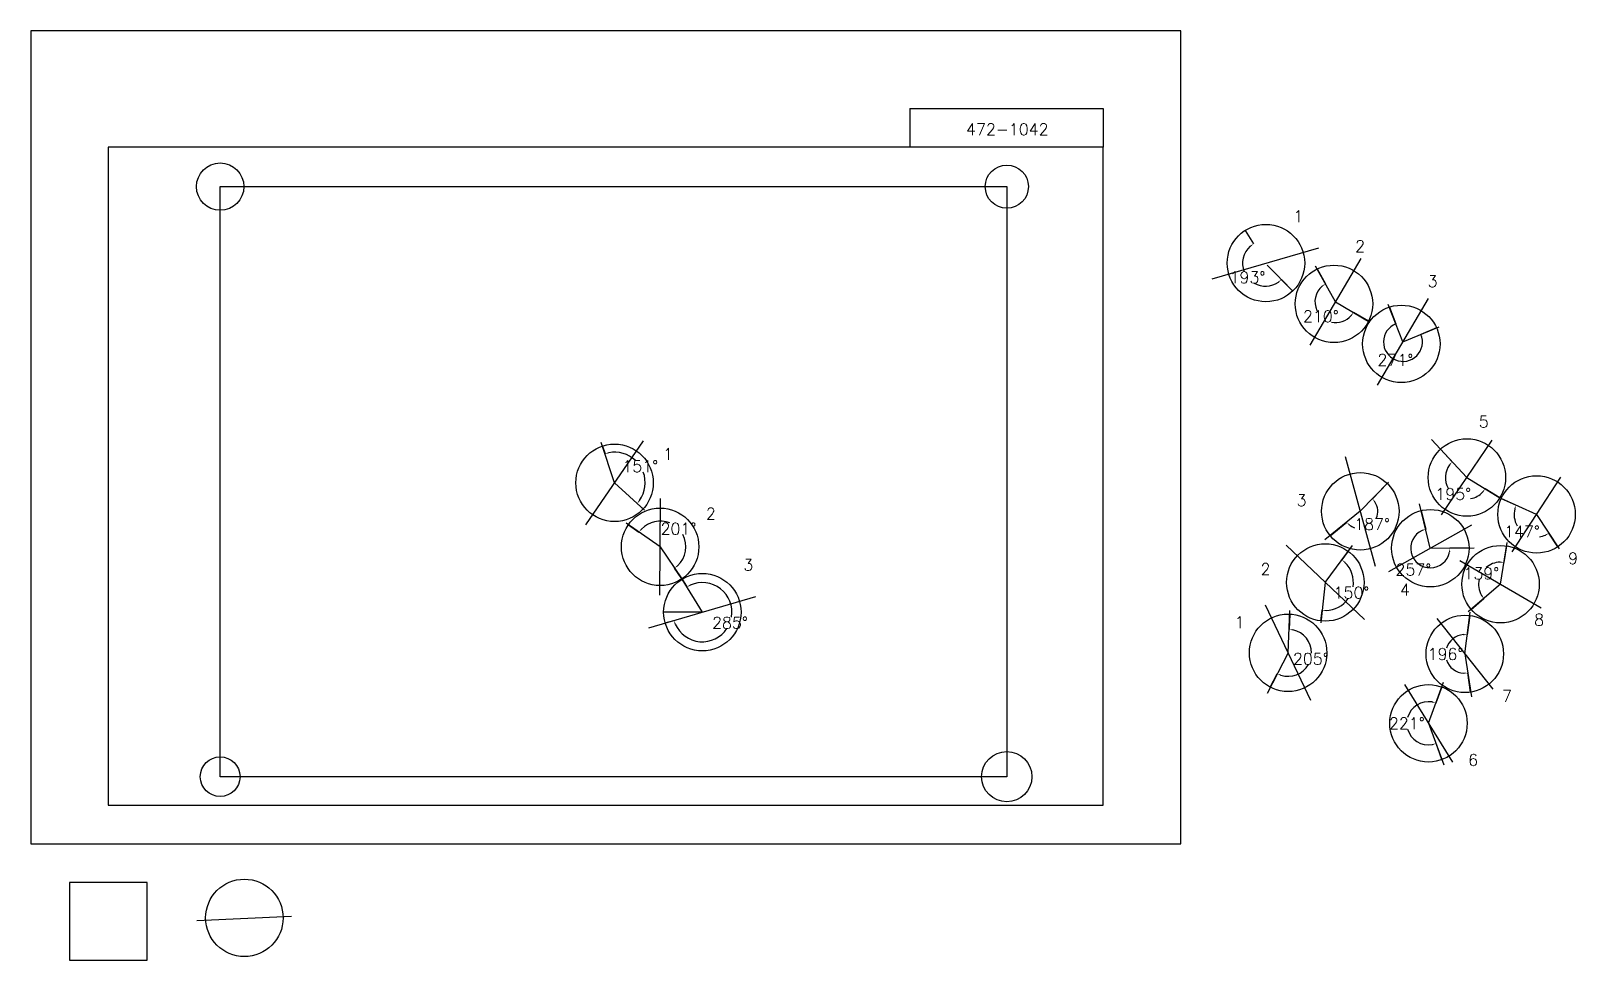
# Model space of a CAD drawing. Extents: x 0 to 1995680, y -150000 to 1050000.
import ezdxf

# ---------------------------------------------------------------- set-up
doc = ezdxf.new("R2010")
doc.units = 0
doc.header["$MEASUREMENT"] = 0
doc.layers.get('0').update_dxf_attribs({"linetype": 'CONTINUOUS'})
doc.layers.get('Defpoints').update_dxf_attribs({"linetype": 'CONTINUOUS'})
for name, color, linetype in [('_0-0_', 7, 'CONTINUOUS'), ('_0-1_V-nasSTD', 7, 'CONTINUOUS'), ('_0-2_番号', 7, 'CONTINUOUS'), ('ADD_LINE', 7, 'CONTINUOUS'), ('文字', 7, 'CONTINUOUS')]:
    doc.layers.add(name, color=color, linetype=linetype)
doc.layers.add('位置合わせ用', color=7, linetype='CONTINUOUS', plot=False)
doc.styles.get("Standard").update_dxf_attribs({"font": 'txt', "height": 15000, "bigfont": 'bigfont.shx'})
doc.dimstyles.get("Standard").update_dxf_attribs({"dimtxt": 0.18, "dimasz": 0.18, "dimexe": 0.18, "dimexo": 0.0625, "dimgap": 0.09, "dimtad": 0, "dimtih": 1, "dimtoh": 1, "dimdec": 4, "dimzin": 0, "dimdsep": 46, "dimtxsty": 'Standard', "dimcen": 0.09, "dimadec": 0, "dimazin": 0, "dimtfac": 1, "dimtdec": 4, "dimtofl": 0, "dimtmove": 0, "dimatfit": 3, "dimfxl": 1, "dimtolj": 1, "dimtzin": 0, "dimarcsym": 0})
picture_1 = doc.add_image_def('image1.jpg', size_in_pixel=(800, 600))

# ---------------------------------------------------------------- blocks, each defined once
blk = doc.blocks.new('-000-CCURVE_ORG002')
at = {"layer": '_0-0_', "color": 5, "linetype": 'Continuous'}
for p, q in [((30, -10), (10, -10)), ((10, -10), (10, -30)), ((30, -30), (30, -10)), ((10, -30), (30, -30))]:
    blk.add_line(p, q, dxfattribs=at)
blk = doc.blocks.new('-008-$$ATRU$$11$$背景色$$色$$0_0_0')
at = {"layer": '_0-2_番号'}
blk.add_blockref('-000-CCURVE_ORG002', (0, 0), dxfattribs=at)
blk = doc.blocks.new('*D27')
at = {"color": 0, "linetype": 'Continuous', "lineweight": -2}
for p, q in [((1568104, 792245), (1578880, 774840)), ((1629640, 714000), (1615070, 728792))]:
    blk.add_line(p, q, dxfattribs=at)
for start, end in [(131.496881, 201.309321), (240.743794, 304.832348)]:
    blk.add_arc((1594392, 749786), 29468, start, end, dxfattribs=at)
at = {"color": 0}
for points in [[(1575365, 771189), (1574370, 772526), (1578880, 774841)], [(1611756, 724957), (1610691, 726240), (1615070, 728792)]]:
    blk.add_solid(points, dxfattribs=at)
at = {"layer": 'Defpoints', "color": 0}
for p in [(1568104, 792245), (1565088, 746690), (1594392, 749786), (1629640, 714000)]:
    blk.add_point(p, dxfattribs=at)
at = {"color": 0, "linetype": 'Continuous', "insert": (1571223, 731578), "char_height": 15000, "attachment_point": 5}
blk.add_mtext('\\A1;193%%d', dxfattribs=at)
blk = doc.blocks.new('*D28')
at = {"color": 0, "linetype": 'Continuous', "lineweight": -2}
for p, q in [((1661270, 742552), (1672046, 723311)), ((1727583, 674939), (1708054, 686470))]:
    blk.add_line(p, q, dxfattribs=at)
for start, end in [(130.005432, 204.698825), (258.553097, 318.68482)]:
    blk.add_arc((1685082, 700035), 26678, start, end, dxfattribs=at)
at = {"color": 0}
for points in [[(1668405, 719784), (1667458, 721156), (1672046, 723311)], [(1705795, 681933), (1704445, 682911), (1708054, 686470)]]:
    blk.add_solid(points, dxfattribs=at)
at = {"layer": 'Defpoints', "color": 0}
for p in [(1661270, 742552), (1685082, 700035), (1658755, 695717), (1727583, 674939)]:
    blk.add_point(p, dxfattribs=at)
at = {"color": 0, "linetype": 'Continuous', "insert": (1666003, 681387), "char_height": 15000, "attachment_point": 5}
blk.add_mtext('\\A1;210%%d', dxfattribs=at)
blk = doc.blocks.new('*D31')
at = {"layer": 'ADD_LINE', "color": 0, "linetype": 'Continuous', "lineweight": -2}
for p, q in [((1754468, 693292), (1762933, 671691)), ((1815520, 666412), (1795295, 657972))]:
    blk.add_line(p, q, dxfattribs=at)
blk.add_arc((1772102, 648293), 25131, 111.399612, 22.651687, dxfattribs=at)
at = {"layer": 'ADD_LINE', "color": 0}
for points in [[(1762933, 671691), (1762933, 671692), (1762933, 671692)], [(1795295, 657972), (1795295, 657972), (1795295, 657972)]]:
    blk.add_solid(points, dxfattribs=at)
at = {"layer": 'Defpoints', "color": 0}
for p in [(1754468, 693293), (1815520, 666412), (1772102, 648293), (1781612, 625030)]:
    blk.add_point(p, dxfattribs=at)
at = {"layer": 'ADD_LINE', "color": 0, "linetype": 'Continuous', "insert": (1762293, 625154), "char_height": 15000, "attachment_point": 5}
blk.add_mtext('\\A1;271%%d', dxfattribs=at)
blk = doc.blocks.new('*D491')
at = {"color": 0, "linetype": 'Continuous', "lineweight": -2}
for p, q in [((1751739, 465489), (1732627, 445749)), ((1678130, 398067), (1699469, 415377))]:
    blk.add_line(p, q, dxfattribs=at)
for start, end in [(336.144896, 33.182037), (231.794704, 251.124092)]:
    blk.add_arc((1716960, 429566), 22524, start, end, dxfattribs=at)
at = {"color": 0}
for points in [[(1736454, 442424), (1735169, 441363), (1732627, 445749)], [(1703615, 412461), (1702445, 411274), (1699469, 415377)]]:
    blk.add_solid(points, dxfattribs=at)
at = {"layer": 'Defpoints', "color": 0}
for p in [(1751739, 465489), (1716960, 429566), (1721390, 407483), (1678130, 398067)]:
    blk.add_point(p, dxfattribs=at)
at = {"color": 0, "linetype": 'Continuous', "insert": (1732174, 412957), "char_height": 15000, "attachment_point": 5}
blk.add_mtext('\\A1;187%%d', dxfattribs=at)
blk = doc.blocks.new('*D492')
at = {"color": 0, "linetype": 'Continuous', "lineweight": -2}
for p, q in [((1795756, 430536), (1801502, 406567)), ((1857413, 381914), (1832765, 381914))]:
    blk.add_line(p, q, dxfattribs=at)
blk.add_arc((1807413, 381914), 25352, 114.799968, 348.681771, dxfattribs=at)
at = {"color": 0}
for points in [[(1797052, 404141), (1796506, 405715), (1801502, 406567)], [(1833102, 376856), (1831443, 377020), (1832765, 381914)]]:
    blk.add_solid(points, dxfattribs=at)
at = {"layer": 'Defpoints', "color": 0}
for p in [(1795756, 430536), (1807413, 381914), (1857413, 381914), (1782372, 377953)]:
    blk.add_point(p, dxfattribs=at)
at = {"color": 0, "linetype": 'Continuous', "insert": (1785522, 354154), "char_height": 15000, "attachment_point": 5}
blk.add_mtext('\\A1;257%%d', dxfattribs=at)
blk = doc.blocks.new('*D493')
at = {"color": 0, "linetype": 'Continuous', "lineweight": -2}
for p, q in [((1820530, 509821), (1835711, 493537)), ((1897056, 446799), (1878163, 458576))]:
    blk.add_line(p, q, dxfattribs=at)
for start, end in [(143.334675, 210.101384), (280.106779, 317.720454)]:
    blk.add_arc((1854625, 473248), 27737, start, end, dxfattribs=at)
at = {"color": 0}
for points in [[(1832997, 489256), (1831755, 490367), (1835711, 493537)], [(1875811, 454086), (1874482, 455091), (1878164, 458576)]]:
    blk.add_solid(points, dxfattribs=at)
at = {"layer": 'Defpoints', "color": 0}
for p in [(1820530, 509821), (1828248, 464670), (1854625, 473248), (1897056, 446799)]:
    blk.add_point(p, dxfattribs=at)
at = {"color": 0, "linetype": 'Continuous', "insert": (1836992, 451837), "char_height": 15000, "attachment_point": 5}
blk.add_mtext('\\A1;195%%d', dxfattribs=at)
blk = doc.blocks.new('*D494')
at = {"color": 0, "linetype": 'Continuous', "lineweight": -2}
for p, q in [((1898983, 445985), (1918111, 437442)), ((1972040, 383774), (1960558, 401296))]:
    blk.add_line(p, q, dxfattribs=at)
for start, end in [(165.807401, 210.211074), (277.248647, 293.36074)]:
    blk.add_arc((1944636, 425596), 29051, start, end, dxfattribs=at)
at = {"color": 0}
for points in [[(1917260, 432445), (1915685, 432991), (1918111, 437442)], [(1956551, 398192), (1955761, 399660), (1960558, 401296)]]:
    blk.add_solid(points, dxfattribs=at)
at = {"layer": 'Defpoints', "color": 0}
for p in [(1898983, 445985), (1944636, 425596), (1918315, 413302), (1972040, 383774)]:
    blk.add_point(p, dxfattribs=at)
at = {"color": 0, "linetype": 'Continuous', "insert": (1925802, 403477), "char_height": 15000, "attachment_point": 5}
blk.add_mtext('\\A1;147%%d', dxfattribs=at)
blk = doc.blocks.new('*D495')
at = {"color": 0, "linetype": 'Continuous', "lineweight": -2}
for p, q in [((1905768, 384875), (1902513, 363628)), ((1860169, 302989), (1876517, 316945))]:
    blk.add_line(p, q, dxfattribs=at)
for start, end in [(91.353178, 131.441588), (167.09141, 210.423453)]:
    blk.add_arc((1898196, 335452), 28505, start, end, dxfattribs=at)
at = {"color": 0}
for points in [[(1897470, 363117), (1897577, 364780), (1902513, 363628)], [(1872938, 320534), (1874295, 321501), (1876517, 316945)]]:
    blk.add_solid(points, dxfattribs=at)
at = {"layer": 'Defpoints', "color": 0}
for p in [(1905768, 384875), (1869843, 338388), (1898196, 335452), (1860169, 302988)]:
    blk.add_point(p, dxfattribs=at)
at = {"color": 0, "linetype": 'Continuous', "insert": (1873293, 349320), "char_height": 15000, "attachment_point": 5}
blk.add_mtext('\\A1;139%%d', dxfattribs=at)
blk = doc.blocks.new('*D496')
at = {"color": 0, "linetype": 'Continuous', "lineweight": -2}
for p, q in [((1858455, 295016), (1855197, 270165)), ((1859503, 196014), (1855720, 220790))]:
    blk.add_line(p, q, dxfattribs=at)
for start, end in [(94.038985, 163.131251), (198.141012, 267.174359)]:
    blk.add_arc((1851956, 245440), 24936, start, end, dxfattribs=at)
at = {"color": 0}
for points in [[(1850174, 269482), (1850224, 271148), (1855197, 270165)], [(1850769, 219702), (1850684, 221367), (1855720, 220790)]]:
    blk.add_solid(points, dxfattribs=at)
at = {"layer": 'Defpoints', "color": 0}
for p in [(1858455, 295016), (1830828, 258686), (1851956, 245440), (1859503, 196013)]:
    blk.add_point(p, dxfattribs=at)
at = {"color": 0, "linetype": 'Continuous', "insert": (1827020, 245176), "char_height": 15000, "attachment_point": 5}
blk.add_mtext('\\A1;196%%d', dxfattribs=at)
blk = doc.blocks.new('*D497')
at = {"color": 0, "linetype": 'Continuous', "lineweight": -2}
for p, q in [((1822212, 202729), (1814625, 182023)), ((1822429, 108915), (1814746, 129585))]:
    blk.add_line(p, q, dxfattribs=at)
for start, end in [(80.138657, 164.570745), (195.704123, 280.126128)]:
    blk.add_arc((1805008, 155782), 27948, start, end, dxfattribs=at)
at = {"color": 0}
for points in [[(1809579, 182512), (1810011, 184122), (1814625, 182024)], [(1810141, 127465), (1809703, 129073), (1814746, 129585)]]:
    blk.add_solid(points, dxfattribs=at)
at = {"layer": 'Defpoints', "color": 0}
for p in [(1822212, 202729), (1782577, 172453), (1805008, 155782), (1822429, 108915)]:
    blk.add_point(p, dxfattribs=at)
at = {"color": 0, "linetype": 'Continuous', "insert": (1777061, 155717), "char_height": 15000, "attachment_point": 5}
blk.add_mtext('\\A1;221%%d', dxfattribs=at)
blk = doc.blocks.new('*D498')
at = {"color": 0, "linetype": 'Continuous', "lineweight": -2}
for p, q in [((1625770, 296770), (1624955, 277149)), ((1600772, 202378), (1609775, 219831))]:
    blk.add_line(p, q, dxfattribs=at)
for start, end in [(359.485, 78.175433), (252.157684, 329.799221)]:
    blk.add_arc((1623695, 246814), 30362, start, end, dxfattribs=at)
at = {"color": 0}
for points in [[(1630020, 277358), (1629814, 275704), (1624955, 277149)], [(1614712, 218681), (1614072, 217142), (1609775, 219830)]]:
    blk.add_solid(points, dxfattribs=at)
at = {"layer": 'Defpoints', "color": 0}
for p in [(1625770, 296770), (1623695, 246814), (1643620, 223904), (1600771, 202378)]:
    blk.add_point(p, dxfattribs=at)
at = {"color": 0, "linetype": 'Continuous', "insert": (1653045, 239041), "char_height": 15000, "attachment_point": 5}
blk.add_mtext('\\A1;205%%d', dxfattribs=at)
blk = doc.blocks.new('*D499')
at = {"color": 0, "linetype": 'Continuous', "lineweight": -2}
for p, q in [((1701383, 378009), (1693229, 366905)), ((1666138, 288028), (1667695, 301715))]:
    blk.add_line(p, q, dxfattribs=at)
for start, end in [(350.928401, 45.795102), (271.425062, 325.127142)]:
    blk.add_arc((1671789, 337708), 36225, start, end, dxfattribs=at)
at = {"color": 0}
for points in [[(1697584, 364311), (1696507, 363039), (1693229, 366906)], [(1672727, 302327), (1672653, 300662), (1667695, 301715)]]:
    blk.add_solid(points, dxfattribs=at)
at = {"layer": 'Defpoints', "color": 0}
for p in [(1701383, 378009), (1671789, 337708), (1696760, 311465), (1666138, 288028)]:
    blk.add_point(p, dxfattribs=at)
at = {"color": 0, "linetype": 'Continuous', "insert": (1705518, 324496), "char_height": 15000, "attachment_point": 5}
blk.add_mtext('\\A1;150%%d', dxfattribs=at)
blk = doc.blocks.new('*D706')
at = {"color": 0, "linetype": 'Continuous', "lineweight": -2}
for p, q in [((738279, 513872), (741536, 503931)), ((790773, 432645), (783047, 439698))]:
    blk.add_line(p, q, dxfattribs=at)
for start, end in [(47.093548, 100.892229), (324.853784, 20.676517)]:
    blk.add_arc((753848, 466358), 39539, start, end, dxfattribs=at)
at = {"color": 0}
for points in [[(746168, 505991), (746585, 504378), (741536, 503931)], [(785529, 444118), (786828, 443074), (783048, 439698)]]:
    blk.add_solid(points, dxfattribs=at)
at = {"layer": 'Defpoints', "color": 0}
for p in [(738279, 513872), (774822, 499875), (753848, 466358), (790773, 432645)]:
    blk.add_point(p, dxfattribs=at)
at = {"color": 0, "linetype": 'Continuous', "insert": (787056, 487819), "char_height": 15000, "attachment_point": 5}
blk.add_mtext('\\A1;151%%d', dxfattribs=at)
blk = doc.blocks.new('*D707')
at = {"color": 0, "linetype": 'Continuous', "lineweight": -2}
for p, q in [((771636, 412287), (785368, 402713)), ((840625, 342249), (831259, 356124))]:
    blk.add_line(p, q, dxfattribs=at)
for start, end in [(68.010934, 136.494996), (312.640638, 28.440812)]:
    blk.add_arc((812652, 383692), 33259, start, end, dxfattribs=at)
at = {"color": 0}
for points in [[(787882, 407115), (789174, 406061), (785368, 402713)], [(834665, 359879), (835698, 358572), (831259, 356124)]]:
    blk.add_solid(points, dxfattribs=at)
at = {"layer": 'Defpoints', "color": 0}
for p in [(771636, 412287), (812652, 383692), (845294, 390067), (840625, 342249)]:
    blk.add_point(p, dxfattribs=at)
at = {"color": 0, "linetype": 'Continuous', "insert": (836346, 407031), "char_height": 15000, "attachment_point": 5}
blk.add_mtext('\\A1;201%%d', dxfattribs=at)
blk = doc.blocks.new('*D708')
at = {"color": 0, "linetype": 'Continuous', "lineweight": -2}
for p, q in [((840963, 341887), (847134, 331873)), ((819185, 285351), (830480, 288638))]:
    blk.add_line(p, q, dxfattribs=at)
for start, end in [(350.60158, 114.145635), (203.721703, 326.248068)]:
    blk.add_arc((867194, 299321), 38237, start, end, dxfattribs=at)
at = {"color": 0}
for points in [[(851163, 334949), (851943, 333476), (847134, 331873)], [(832971, 284223), (831405, 283654), (830480, 288638)]]:
    blk.add_solid(points, dxfattribs=at)
at = {"layer": 'Defpoints', "color": 0}
for p in [(840963, 341888), (819185, 285351), (867194, 299321), (881123, 263712)]:
    blk.add_point(p, dxfattribs=at)
at = {"color": 0, "linetype": 'Continuous', "insert": (902875, 285577), "char_height": 15000, "attachment_point": 5}
blk.add_mtext('\\A1;285%%d', dxfattribs=at)

msp = doc.modelspace()

# ---------------------------------------------------------------- linework, layer by layer
at = {"layer": '_0-1_V-nasSTD', "color": 7, "linetype": 'Continuous'}
for p, q in [((1485000, 1050000), (0, 1050000)), ((0, 1050000), (0, 0)), ((1485000, 1050000), (0, 1050000)), ((0, 1050000), (0, 0)), ((1485000, 0), (1485000, 1050000)), ((1485000, 0), (1485000, 1050000)), ((1135000, 950000), (1135000, 900000)), ((1135000, 950000), (1385000, 950000)), ((1385000, 950000), (1385000, 900000)), ((1385000, 900000), (100000, 900000)), ((100000, 900000), (100000, 50000)), ((1385000, 50000), (1385000, 900000)), ((100000, 50000), (1385000, 50000)), ((0, 0), (1485000, 0)), ((0, 0), (1485000, 0))]:
    msp.add_line(p, q, dxfattribs=at)
at = {"layer": 'ADD_LINE', "color": 1, "linetype": 'Continuous'}
for p, q in [((1525489.26411, 729736.80972), (1663294.76411, 769835.80972)), ((1652183.75, 644122.25), (1717980.25, 755947.75)), ((1739204, 592380), (1805000.5, 704205.5)), ((716617.75, 412153.3125), (791078.25, 520561.6875)), ((1821877.5, 424988.75), (1887372.5, 521508.25)), ((1697570.25, 500232.75), (1736350.75, 358900.25)), ((1913181.5, 377335.75), (1976091.5, 473855.25)), ((812360.575, 321382), (812942.425, 446001)), ((1753929.625, 351651), (1860896.375, 412176)), ((1621047.25, 385691.75), (1722530.75, 289723.25)), ((1845628, 366045.25), (1950765, 304858.75)), ((798291.25, 279271.5), (936096.75, 319370.5)), ((1652998, 185073.625), (1594392, 308553.375)), ((1815685.75, 291198.75), (1888225.25, 199682.25)), ((1774077.375, 205907.625), (1835939.625, 105656.375)), ((214262.32302, -98799.56876), (336470.78129, -93322.43898))]:
    msp.add_line(p, q, dxfattribs=at)
at = {"layer": 'ADD_LINE', "color": 5, "linetype": 'Continuous'}
for p, q in [((1596753.25, 747633.75), (1629814.8632, 713821.27417)), ((1685082, 700035), (1659184.32722, 746275.9796)), ((1685082, 700035), (1729204.75, 673981.25)), ((1772102.25, 648292.75), (1753088.25, 696812.75)), ((1772102.25, 648292.75), (1818728.75, 667751.25)), ((1854625, 473248.5), (1808849, 522350.5)), ((753848, 466357.5), (736726.5, 518609.5)), ((753848, 466357.5), (792578, 430996.5)), ((1716960.5, 429566.5), (1753562.5, 467373)), ((1854625, 473248.5), (1897056.43973, 446799.05913)), ((1807413, 381913.5), (1793639, 439367)), ((1944636.5, 425595.5), (1898982.72033, 445985.01696)), ((1716960.5, 429566.5), (1671317, 392540)), ((1944636.5, 425595.5), (1973774.5, 381126)), ((812651.5, 383691.5), (768757.5, 414293.5)), ((812651.5, 383691.5), (840624.92954, 342248.92238)), ((1671789, 337707.5), (1706795, 385379.5)), ((1807413, 381913.5), (1863954, 382324.5)), ((1898196.5, 335452), (1906453.5, 389349)), ((867194, 299321), (840962.55637, 341887.55218)), ((1671789, 337707.5), (1665848.5, 285484.5)), ((1898196.5, 335452), (1856470.5, 299831.5)), ((1623695, 246813.5), (1625961, 301369)), ((867194, 299321), (817194, 299321)), ((1851955.5, 245440.5), (1859012, 299267)), ((1623695, 246813.5), (1596663, 194414)), ((1851955.5, 245440.5), (1860424, 189982.5)), ((1805008.5, 155782), (1824425, 208767)), ((1805008.5, 155782), (1824967.5, 102086))]:
    msp.add_line(p, q, dxfattribs=at)
at = {"layer": 'ADD_LINE', "color": 5, "linetype": 'ByBlock'}
for centre in [(1595122.531, 750173.16957), (1682964.15392, 697503.40947), (1769984.40392, 645761.15947), (1854625, 473248.5), (753848, 466357.5), (1716960.5, 429566.5), (1944636.5, 425595.5), (812651.5, 383691.5), (1807413, 381913.5), (1671789, 337707.5), (1898196.5, 335452), (867194, 299321), (1623695, 246813.5), (1851955.5, 245440.5), (1805008.5, 155782), (275704.61091, -95468.83904)]:
    msp.add_circle(centre, 50000, dxfattribs=at)
at = {"layer": '位置合わせ用', "color": 5, "linetype": 'Continuous'}
for centre, radius in [((244424.4, 848880.595), 30579.2687), ((1260424.4, 848880.595), 27848.33235), ((244424.4, 86880.595), 25672.78835), ((1260424.4, 86880.595), 32483.49996)]:
    msp.add_circle(centre, radius, dxfattribs=at)

# ---------------------------------------------------------------- block references
at = {"layer": '_0-0_', "xscale": 5000, "yscale": 5000, "zscale": 5000}
msp.add_blockref('-008-$$ATRU$$11$$背景色$$色$$0_0_0', (0, 0), dxfattribs=at)

# ---------------------------------------------------------------- texts
at = {"layer": '文字', "linetype": 'Continuous'}
msp.add_text('472-1042', height=15000, dxfattribs=at).set_placement((1207698.06436, 915464.91089))
at = {"layer": '文字', "color": 5, "linetype": 'Continuous'}
for s, p in [('1', (1630487.25, 803200.25)), ('2', (1710202.25, 764419.75)), ('3', (1803921.25, 719176.25)), ('5', (1869915.5, 537924.5)), ('1', (816515.5, 496106.5)), ('3', (1634648.5, 436234)), ('2', (871740, 419065)), ('3', (920146.5, 352932)), ('2', (1588112.5, 347470.5)), ('9', (1985394, 361259)), ('4', (1768225, 320755)), ('1', (1554675.5, 278872.5)), ('8', (1941443, 281975)), ('7', (1900077.5, 183732)), ('6', (1856126.5, 101001))]:
    msp.add_text(s, height=15000, dxfattribs=at).set_placement(p)

# ---------------------------------------------------------------- dimensions: what is measured, and where the dimension line sits
at = {"color": 5, "linetype": 'Continuous'}
for base, center, p1, p2, picture, middle in [((1565087.53393, 746690.32692), (1594392.01411, 749786.30972), (1568104.28301, 792244.70716), (1629640.37756, 713999.72255), '*D27', (1571223.47133, 731577.62241)), ((1658755.37189, 695717.29916), (1685082, 700035), (1661270.03834, 742551.88724), (1727582.99975, 674938.86655), '*D28', (1666003.1859, 681387.40657)), ((774822.33121, 499875.0536), (753848, 466357.5), (738278.92646, 513871.74996), (790772.83198, 432644.64217), '*D706', (787056.01892, 487818.54491)), ((1828247.78266, 464669.97736), (1854625, 473248.5), (1820530.00471, 509820.77496), (1897056.43973, 446799.05913), '*D493', (1836992.31129, 451837.35959)), ((1721390.09476, 407482.85738), (1716960.5, 429566.5), (1678130.31175, 398067.03206), (1751738.96223, 465489.45318), '*D491', (1732173.79314, 412957.33707)), ((1918314.78218, 413302.45288), (1944636.5, 425595.5), (1898982.72033, 445985.01696), (1972039.66207, 383773.65513), '*D494', (1925801.91661, 403477.40097)), ((845294.18453, 390067.08712), (812651.5, 383691.5), (771635.6301, 412286.9265), (840624.92954, 342248.92238), '*D707', (836346.22924, 407031.43939)), ((1782371.80396, 377952.81807), (1807413, 381913.5), (1795756.22764, 430535.71363), (1857413, 381913.5), '*D492', (1785522.0665, 354154.083)), ((1869843.38327, 338388.13925), (1898196.5, 335452), (1905768.1427, 384875.37733), (1860168.60968, 302988.48883), '*D495', (1873292.67853, 349319.94211)), ((1696759.55691, 311464.59843), (1671789, 337707.5), (1701382.75886, 378008.98181), (1666137.81658, 288027.88521), '*D499', (1705518.41059, 324495.93475)), ((881123.13694, 263711.83107), (867194, 299321), (840962.55637, 341887.55218), (819185.18157, 285351.27012), '*D708', (902875.00731, 285576.92909)), ((1643620.26767, 223904.13343), (1623695, 246813.5), (1625769.99506, 296770.4254), (1600771.49485, 202378.00843), '*D498', (1653045.2288, 239040.50589)), ((1830827.87159, 258686.19425), (1851955.5, 245440.5), (1858454.74523, 295016.29865), (1859503.06849, 196013.44051), '*D496', (1827020.47673, 245176.46757)), ((1782577.26898, 172453.19885), (1805008.5, 155782), (1822212.38039, 202729.06061), (1822429.15575, 108914.94597), '*D497', (1777060.60516, 155717.42107))]:
    dim = msp.add_angular_dim_3p(base=base, center=center, p1=p1, p2=p2, dimstyle='Standard', override={"dimasz": 5000, "dimtmove": 2}, dxfattribs=at)
    dim.commit()
    dim.dimension.update_dxf_attribs({"geometry": picture, "text_midpoint": middle})
at = {"layer": 'ADD_LINE', "color": 5, "linetype": 'Continuous'}
dim = msp.add_angular_dim_3p(base=(1781611.89489, 625030.08669), center=(1772102.25, 648292.75), p1=(1754467.74397, 693292.55187), p2=(1815520.42476, 666412.32907), dimstyle='Standard', override={"dimtmove": 2}, dxfattribs=at)
dim.commit()
dim.dimension.update_dxf_attribs({"geometry": '*D31', "text_midpoint": (1762292.86514, 625154.49351)})

# ---------------------------------------------------------------- pictures from other files: only their frames are drawn
image = msp.add_image(picture_1, insert=(244424.4, 86880.595), size_in_units=(1016000, 762000), dxfattribs=at)
image.dxf.flags = 7

doc.saveas('drawing.dxf')
